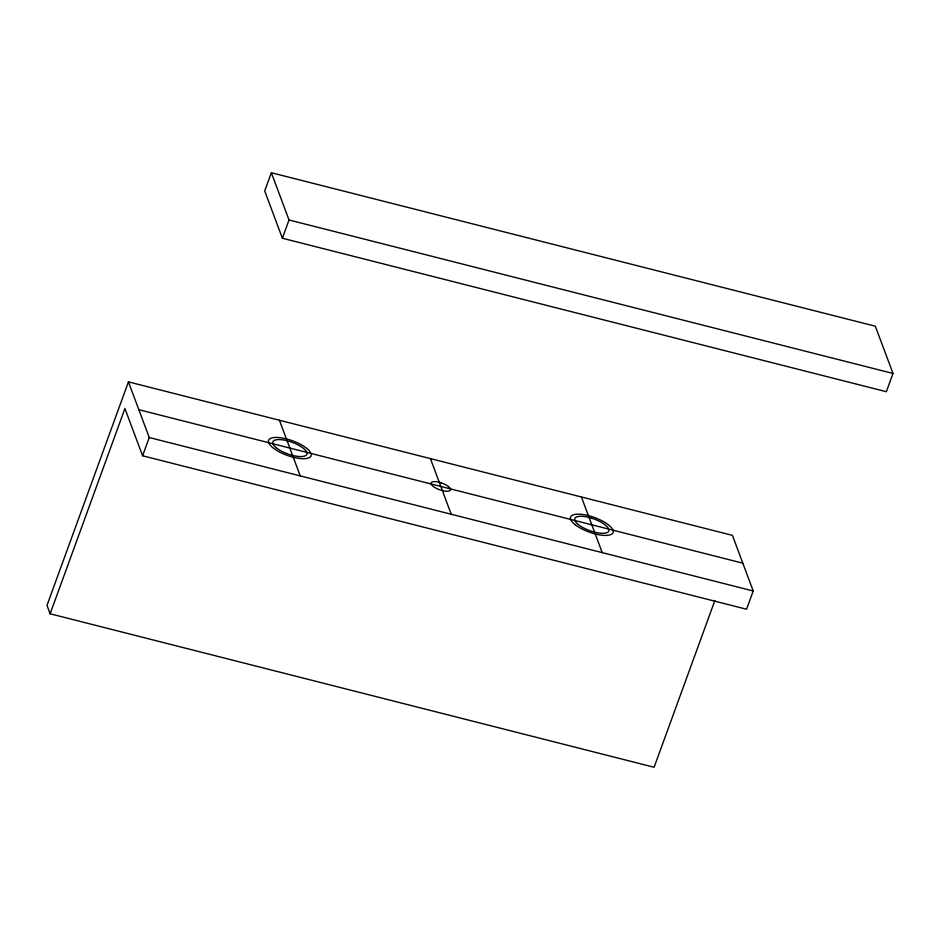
<?xml version="1.0" encoding="UTF-8"?>
<svg xmlns="http://www.w3.org/2000/svg" width="940" height="940" viewBox="0 0 940 940"><rect width="100%" height="100%" fill="white"/><g stroke="black" fill="none" stroke-linecap="round" stroke-linejoin="round"><path stroke-width="1.41" d="M50.137 613.785L124.926 408.524L142.598 455.771L746.56 609.238L753.21 590.99L732.413 535.354L128.439 381.875L47 605.384L50.137 613.785L654.111 767.263L714.846 600.566M142.598 455.771L149.237 437.523L128.439 381.875M271.366 172.737L264.716 190.984L282.376 238.231L886.35 391.71L893 373.462L875.34 326.215L271.366 172.737L289.026 219.984L282.376 238.231M289.026 219.984L893 373.462M138.838 409.699L742.812 563.178M149.237 437.523L753.21 590.99M581.413 496.978L602.223 552.626M430.426 458.614L451.224 514.262M279.427 420.239L300.236 475.887M286.559 438.921L281.189 437.829A22.619 7.767 20 0 0 268.664 442.623L270.238 445.172A22.619 7.767 20 0 0 293.104 457.216L298.474 458.309A22.619 7.767 20 0 0 310.999 453.503L309.424 450.953A22.619 7.767 20 0 0 286.559 438.921M591.671 518.187L587.241 517.024A18.095 6.216 20 0 0 574.681 519.444L575.303 521.336A18.095 6.216 20 0 0 591.965 531.417L596.395 532.581A18.095 6.216 20 0 0 608.944 530.172L608.333 528.268A18.095 6.216 20 0 0 591.671 518.187M441.471 482.902L438.921 482.149A10.34 3.549 20 0 0 431.061 483.089L431.225 484.123A10.34 3.549 20 0 0 440.179 489.975L442.728 490.715A10.34 3.549 20 0 0 450.589 489.775L450.424 488.741A10.34 3.549 20 0 0 441.471 482.902M575.233 524.743A22.619 7.767 20 0 0 611.846 534.049A22.619 7.767 20 0 0 588.381 515.614A22.619 7.767 20 0 0 575.233 524.743M276.56 448.016A18.095 6.216 20 0 0 305.853 455.465A18.095 6.216 20 0 0 287.088 440.719A18.095 6.216 20 0 0 276.56 448.016"/></g></svg>
